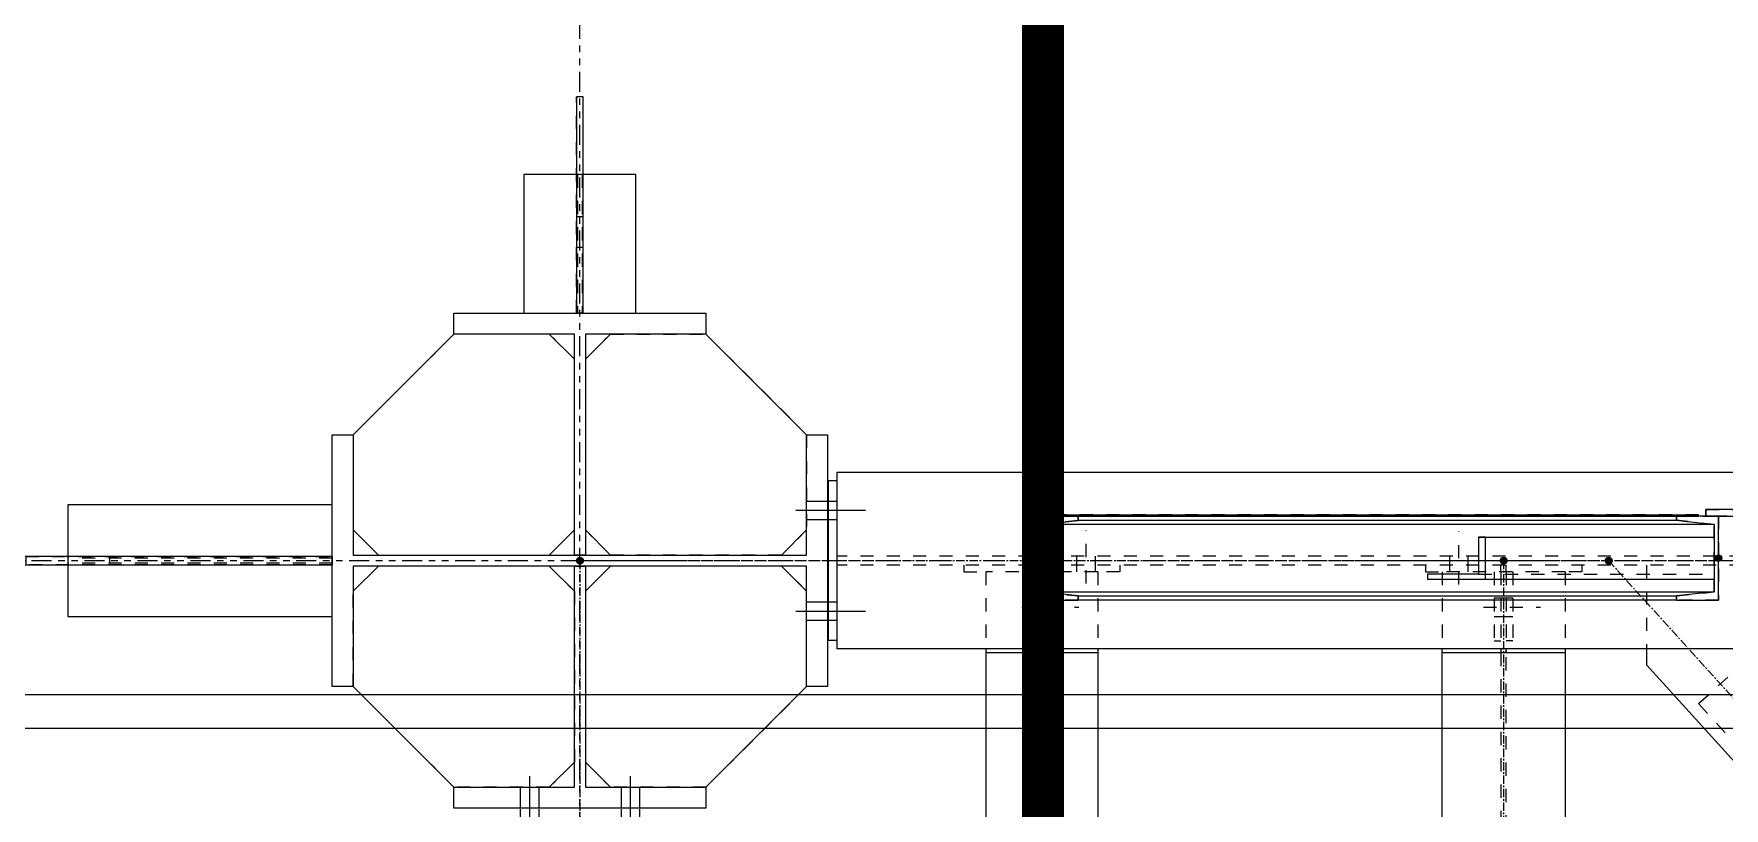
# Model space of a CAD drawing. Header units: inches. Extents: x 209270 to 234360, y -180214 to -150194.
# Drawn here: x 217010 to 219526, y -154883 to -153729 of the extents above; entities that cross this region are included whole.
import ezdxf

# ---------------------------------------------------------------- set-up
doc = ezdxf.new("R2010")
doc.units = ezdxf.units.IN
doc.header["$LTSCALE"] = 10
doc.header["$MEASUREMENT"] = 0
for name, pattern in [('CENTER', [2, 1.25, -0.25, 0.25, -0.25]), ('DXK_LINE_DOT2', [3.9198, 1.9599, -1.9599]), ('DXK_LINE_DOT5', [7.8785, 2.979, -0.9799, 0.9799, -0.9799, 0.9799, -0.9799])]:
    doc.linetypes.add(name, pattern=pattern)
for name, color, linetype in [('_STR_0', 2, 'Continuous'), ('_STR_1', 2, 'Continuous'), ('_STR_2', 2, 'Continuous'), ('_STR_4', 2, 'Continuous')]:
    doc.layers.add(name, color=color, linetype=linetype)
for name, color, linetype, lineweight in [('DIM.', 42, 'Continuous', 13), ('hoist', 221, 'Continuous', 9), ('Sheeting', 4, 'Continuous', 0)]:
    doc.layers.add(name, color=color, linetype=linetype, lineweight=lineweight)

# ---------------------------------------------------------------- blocks, each defined once
blk = doc.blocks.new('A$C67244592')
at = {"layer": 'hoist', "lineweight": 0, "const_width": 62.5}
blk.add_lwpolyline([(0, -500), (4.3, 5159.9, 0.081795), (-153.3, 6122), (-1342.4, 9643.9, -0.081584), (-1500.1, 10603.6), (-1500.1, 15050)], format="xyb", dxfattribs=at)
blk = doc.blocks.new('GridLine-116860372-116902 - 114867')
at = {"layer": '_STR_2', "linetype": 'DXK_LINE_DOT5'}
blk.add_line((217822.6, -167130.5), (217822.6, -151923.3), dxfattribs=at)
blk = doc.blocks.new('GridLine-116860372-116908 - 114867')
at = {"layer": '_STR_2', "linetype": 'DXK_LINE_DOT5'}
blk.add_line((210782.4, -154514.2), (232759.1, -154514.2), dxfattribs=at)
blk = doc.blocks.new('Part-116860372-114883 - 114867')
at = {"layer": '_STR_4', "linetype": 'Continuous'}
blk.add_hatch(color=256, dxfattribs=at).paths.add_polyline_path([(217822.6, -154519.2, -1), (217822.6, -154509.2, -1)])
at = {"layer": '_STR_2', "linetype": 'Continuous'}
for p, q in [((217453.8, -154701.7), (217453.8, -154326.7)), ((217453.8, -154326.7), (217485.1, -154326.7)), ((217485.1, -154326.7), (217485.1, -154506)), ((218160.1, -154326.7), (218191.3, -154326.7)), ((218160.1, -154506), (218160.1, -154326.7)), ((218191.3, -154326.7), (218191.3, -154701.7)), ((217485.1, -154506), (218160.1, -154506)), ((218160.1, -154522.3), (217485.1, -154522.3)), ((217485.1, -154522.3), (217485.1, -154701.7)), ((218160.1, -154701.7), (218160.1, -154522.3)), ((217485.1, -154701.7), (217453.8, -154701.7)), ((218191.3, -154701.7), (218160.1, -154701.7))]:
    blk.add_line(p, q, dxfattribs=at)
at = {"layer": '_STR_4', "linetype": 'CENTER'}
blk.add_line((217822.6, -154514.2), (217822.6, -154514.2), dxfattribs=at)
at = {"layer": '_STR_4', "linetype": 'Continuous'}
blk.add_circle((217822.6, -154514.2), 5, dxfattribs=at)
blk = doc.blocks.new('Part-116860372-114884 - 114867')
at = {"layer": '_STR_2', "linetype": 'Continuous'}
for p, q in [((217635.1, -154145.4), (218010.1, -154145.4)), ((217635.1, -154176.7), (217635.1, -154145.4)), ((218010.1, -154145.4), (218010.1, -154176.7)), ((217814.4, -154176.7), (217635.1, -154176.7)), ((217814.4, -154506), (217814.4, -154176.7)), ((218010.1, -154176.7), (217830.7, -154176.7)), ((217830.7, -154176.7), (217830.7, -154506)), ((217830.7, -154506), (217814.4, -154506))]:
    blk.add_line(p, q, dxfattribs=at)
blk = doc.blocks.new('Part-116860372-114887 - 114867')
at = {"layer": '_STR_2', "linetype": 'Continuous'}
for p, q in [((217814.4, -154851.7), (217814.4, -154522.3)), ((217814.4, -154522.3), (217830.7, -154522.3)), ((217830.7, -154522.3), (217830.7, -154851.7)), ((217635.1, -154882.9), (217635.1, -154851.7)), ((217635.1, -154851.7), (217814.4, -154851.7)), ((217830.7, -154851.7), (218010.1, -154851.7)), ((218010.1, -154851.7), (218010.1, -154882.9)), ((218010.1, -154882.9), (217635.1, -154882.9))]:
    blk.add_line(p, q, dxfattribs=at)
blk = doc.blocks.new('Part-116860372-114888 - 114867')
at = {"layer": '_STR_4', "linetype": 'Continuous'}
blk.add_hatch(color=256, dxfattribs=at).paths.add_polyline_path([(217822.6, -154519.2, -1), (217822.6, -154509.2, -1)])
at = {"layer": '_STR_1', "linetype": 'DXK_LINE_DOT2'}
for p, q in [((228098.4, -154507.4), (218205.1, -154507.4)), ((228098.4, -154520.9), (218205.1, -154520.9))]:
    blk.add_line(p, q, dxfattribs=at)
at = {"layer": '_STR_2', "linetype": 'Continuous'}
for p, q in [((218205.1, -154382.9), (218205.1, -154645.4)), ((220835.1, -154382.9), (218205.1, -154382.9)), ((220835.1, -154645.4), (218205.1, -154645.4))]:
    blk.add_line(p, q, dxfattribs=at)
at = {"layer": '_STR_4', "linetype": 'CENTER'}
blk.add_line((217822.6, -154514.2), (228447.6, -154514.2), dxfattribs=at)
at = {"layer": '_STR_4', "linetype": 'Continuous'}
blk.add_circle((217822.6, -154514.2), 5, dxfattribs=at)
blk = doc.blocks.new('Part-116860372-114944 - 114867')
at = {"layer": '_STR_4', "linetype": 'Continuous'}
blk.add_hatch(color=256, dxfattribs=at).paths.add_polyline_path([(219197.6, -154519.2, -1), (219197.6, -154509.2, -1)])
at = {"layer": '_STR_1', "linetype": 'DXK_LINE_DOT2'}
for p, q in [((219289.1, -154530.9), (219106.1, -154530.9)), ((219106.1, -154530.9), (219106.1, -154645.4)), ((219193.6, -154530.9), (219193.6, -154645.4)), ((219201.5, -154530.9), (219201.5, -154651.7)), ((219289.1, -154530.9), (219289.1, -154645.4)), ((219193.6, -154651.7), (219193.6, -158166.4)), ((219201.5, -158166.4), (219201.5, -154651.7))]:
    blk.add_line(p, q, dxfattribs=at)
at = {"layer": '_STR_2', "linetype": 'Continuous'}
for p, q in [((219106.1, -158166.4), (219106.1, -154645.4)), ((219193.6, -154645.4), (219193.6, -154651.7)), ((219201.5, -154651.7), (219201.5, -154645.4)), ((219289.1, -154645.4), (219289.1, -158166.4)), ((219289.1, -154651.7), (219106.1, -154651.7))]:
    blk.add_line(p, q, dxfattribs=at)
at = {"layer": '_STR_4', "linetype": 'CENTER'}
blk.add_line((219197.6, -154514.2), (219197.6, -158264.2), dxfattribs=at)
at = {"layer": '_STR_4', "linetype": 'Continuous'}
blk.add_circle((219197.6, -154514.2), 5, dxfattribs=at)
blk = doc.blocks.new('Part-116860372-114962 - 114867')
at = {"layer": '_STR_4', "linetype": 'Continuous'}
for points in [[(218510.1, -154519.2, -1), (218510.1, -154509.2, -1)], [(218510.1, -156019.2, -1), (218510.1, -156009.2, -1)]]:
    blk.add_hatch(color=256, dxfattribs=at).paths.add_polyline_path(points)
at = {"layer": '_STR_1', "linetype": 'DXK_LINE_DOT2'}
for p, q in [((218593.3, -154530.9), (218426.8, -154530.9)), ((218426.8, -154530.9), (218426.8, -154651.7)), ((218506.5, -154530.9), (218506.5, -154645.4)), ((218513.6, -154530.9), (218513.6, -154645.4)), ((218593.3, -154530.9), (218593.3, -154645.4)), ((218506.5, -154651.7), (218506.5, -155924.7)), ((218513.6, -154651.7), (218513.6, -155924.7)), ((218426.8, -154939.2), (218426.8, -155539.2)), ((218506.5, -155930.9), (218506.5, -156000.6)), ((218513.6, -155930.9), (218513.6, -156000.6)), ((218513.6, -156000.6), (218506.5, -156000.6))]:
    blk.add_line(p, q, dxfattribs=at)
at = {"layer": '_STR_2', "linetype": 'Continuous'}
for p, q in [((218426.8, -154645.4), (218426.8, -154939.2)), ((218506.5, -154645.4), (218506.5, -154651.7)), ((218513.6, -154645.4), (218513.6, -154651.7)), ((218593.3, -154645.4), (218593.3, -155924.7)), ((218593.3, -154651.7), (218426.8, -154651.7)), ((218426.8, -155924.7), (218426.8, -155539.2)), ((218593.3, -155924.7), (218426.8, -155924.7)), ((218506.5, -155924.7), (218506.5, -155930.9)), ((218513.6, -155924.7), (218513.6, -155930.9))]:
    blk.add_line(p, q, dxfattribs=at)
at = {"layer": '_STR_4', "linetype": 'CENTER'}
blk.add_line((218510.1, -154514.2), (218510.1, -156014.2), dxfattribs=at)
at = {"layer": '_STR_4', "linetype": 'Continuous'}
for centre in [(218510.1, -154514.2), (218510.1, -156014.2)]:
    blk.add_circle(centre, 5, dxfattribs=at)
blk = doc.blocks.new('Part-116860372-154739 - 114867')
at = {"layer": '_STR_1', "linetype": 'DXK_LINE_DOT2'}
for p, q in [((218502, -154448), (218564.5, -154448)), ((218502, -154573), (218502, -154448)), ((218564.5, -154454.2), (218508.2, -154460.4)), ((218508.2, -154460.4), (218508.2, -154560.6)), ((218564.5, -154448), (218564.5, -154454.2)), ((218564.5, -154573), (218502, -154573)), ((218508.2, -154560.6), (218564.5, -154566.8)), ((218564.5, -154566.8), (218564.5, -154573))]:
    blk.add_line(p, q, dxfattribs=at)
at = {"layer": '_STR_2', "linetype": 'Continuous'}
for p, q in [((218564.5, -154448), (218502, -154448)), ((218502, -154448), (218502, -154573)), ((218508.2, -154460.4), (218564.5, -154454.2)), ((218508.2, -154560.6), (218508.2, -154460.4)), ((218564.5, -154454.2), (218564.5, -154448)), ((218502, -154573), (218564.5, -154573)), ((218564.5, -154566.8), (218508.2, -154560.6)), ((218564.5, -154573), (218564.5, -154566.8))]:
    blk.add_line(p, q, dxfattribs=at)
blk = doc.blocks.new('Part-116860372-114965 - 114867')
at = {"layer": '_STR_4', "linetype": 'Continuous'}
blk.add_hatch(color=256, dxfattribs=at).paths.add_polyline_path([(217822.6, -154519.2, -1), (217822.6, -154509.2, -1)])
at = {"layer": '_STR_4', "linetype": 'CENTER'}
blk.add_line((217822.6, -154514.2), (217822.6, -158264.2), dxfattribs=at)
at = {"layer": '_STR_4', "linetype": 'Continuous'}
blk.add_circle((217822.6, -154514.2), 5, dxfattribs=at)
blk = doc.blocks.new('Part-116860372-115094 - 114867')
at = {"layer": '_STR_4', "linetype": 'Continuous'}
for points in [[(219353.8, -154519.2, -1), (219353.8, -154509.2, -1)], [(220572.6, -155862.9, -1), (220572.6, -155852.9, -1)]]:
    blk.add_hatch(color=256, dxfattribs=at).paths.add_polyline_path(points)
at = {"layer": '_STR_1', "linetype": 'DXK_LINE_DOT2'}
for p, q in [((219487.9, -154727.1), (219557.4, -154664.2)), ((219551.8, -154669.2), (220456.8, -155667)), ((219557.4, -154664.2), (219716.9, -154840.1)), ((219487.9, -154727.1), (219918.3, -155201.7)), ((219988.2, -155139.2), (220044.9, -155201.7)), ((220462.3, -155661.9), (220302.8, -155486)), ((220233.3, -155549), (220392.9, -155724.9)), ((220462.3, -155661.9), (220392.9, -155724.9))]:
    blk.add_line(p, q, dxfattribs=at)
at = {"layer": '_STR_2', "linetype": 'Continuous'}
for p, q in [((219716.9, -154840.1), (219988.2, -155139.2)), ((219647.5, -154903.1), (219861.6, -155139.2)), ((219918.3, -155201.7), (220233.3, -155549)), ((220044.9, -155201.7), (220302.8, -155486))]:
    blk.add_line(p, q, dxfattribs=at)
at = {"layer": '_STR_4', "linetype": 'CENTER'}
blk.add_line((219353.8, -154514.2), (220572.6, -155857.9), dxfattribs=at)
at = {"layer": '_STR_4', "linetype": 'Continuous'}
for centre in [(219353.8, -154514.2), (220572.6, -155857.9)]:
    blk.add_circle(centre, 5, dxfattribs=at)
blk = doc.blocks.new('Part-116860372-116492 - 114867')
at = {"layer": '_STR_1', "linetype": 'DXK_LINE_DOT2'}
for p, q in [((216997.6, -154507.9), (217453.8, -154507.9)), ((217453.8, -154520.4), (216997.6, -154520.4)), ((217453.8, -154507.9), (217453.8, -154520.4))]:
    blk.add_line(p, q, dxfattribs=at)
at = {"layer": '_STR_2', "linetype": 'Continuous'}
for p, q in [((216846.3, -154507.9), (216846.3, -154520.4)), ((216997.6, -154507.9), (216846.3, -154507.9)), ((216846.3, -154520.4), (216997.6, -154520.4)), ((217453.8, -154507.9), (216997.6, -154507.9)), ((216997.6, -154507.9), (216997.6, -154520.4)), ((216997.6, -154520.4), (217453.8, -154520.4)), ((217453.8, -154520.4), (217453.8, -154507.9))]:
    blk.add_line(p, q, dxfattribs=at)
blk = doc.blocks.new('Part-116860372-115551 - 114867')
at = {"layer": '_STR_1', "linetype": 'DXK_LINE_DOT2'}
for p, q in [((219201.5, -154530.9), (219201.5, -154520.9)), ((219314, -154520.9), (219314, -154530.9)), ((219211.5, -154530.9), (219211.5, -154633.4)), ((219314, -154530.9), (219289.1, -154530.9)), ((219211.5, -154633.4), (219201.5, -154633.4))]:
    blk.add_line(p, q, dxfattribs=at)
blk = doc.blocks.new('Part-116860372-115552 - 114867')
at = {"layer": '_STR_1', "linetype": 'DXK_LINE_DOT2'}
for p, q in [((219081.1, -154520.9), (219081.1, -154530.9)), ((219193.6, -154530.9), (219193.6, -154520.9)), ((219081.1, -154530.9), (219106.1, -154530.9)), ((219183.6, -154530.9), (219183.6, -154633.4)), ((219183.6, -154633.4), (219193.6, -154633.4))]:
    blk.add_line(p, q, dxfattribs=at)
blk = doc.blocks.new('Bolt-116860372-115553 - 114867')
at = {"layer": '_STR_1', "linetype": 'DXK_LINE_DOT2'}
for p, q in [((219183.6, -154569.7), (219193.6, -154569.7)), ((219193.6, -154569.7), (219201.5, -154569.7)), ((219201.5, -154569.7), (219211.5, -154569.7)), ((219167.4, -154583.4), (219252.4, -154583.4)), ((219183.6, -154597.2), (219193.6, -154597.2)), ((219193.6, -154597.2), (219201.5, -154597.2)), ((219201.5, -154597.2), (219211.5, -154597.2))]:
    blk.add_line(p, q, dxfattribs=at)
blk = doc.blocks.new('Bolt-116860372-115558 - 114867')
at = {"layer": '_STR_1', "linetype": 'DXK_LINE_DOT2'}
for p, q in [((219131.1, -154549.7), (219131.1, -154471)), ((219117.4, -154520.9), (219117.4, -154507.4)), ((219117.4, -154530.9), (219117.4, -154520.9)), ((219144.9, -154520.9), (219144.9, -154507.4)), ((219144.9, -154530.9), (219144.9, -154520.9))]:
    blk.add_line(p, q, dxfattribs=at)
blk = doc.blocks.new('Part-116860372-154741 - 114867')
at = {"layer": '_STR_1', "linetype": 'DXK_LINE_DOT2'}
for p, q in [((219160.3, -154479.2), (219511.2, -154479.2)), ((219160.3, -154534.2), (219084.5, -154534.2)), ((219084.5, -154541.7), (219511.2, -154541.7)), ((219160.3, -154534.2), (219511.2, -154534.2))]:
    blk.add_line(p, q, dxfattribs=at)
at = {"layer": '_STR_2', "linetype": 'Continuous'}
for p, q in [((219170.7, -154479.2), (219160.3, -154479.2)), ((219160.3, -154479.2), (219160.3, -154534.2)), ((219170.7, -154479.2), (219511.2, -154479.2)), ((219170.7, -154541.7), (219170.7, -154479.2)), ((219511.2, -154479.2), (219511.2, -154479.2)), ((219511.2, -154479.2), (219511.2, -154541.7)), ((219160.3, -154534.2), (219084.5, -154534.2)), ((219084.5, -154534.2), (219084.5, -154541.7)), ((219084.5, -154541.7), (219170.7, -154541.7)), ((219170.7, -154541.7), (219511.2, -154541.7)), ((219511.2, -154541.7), (219511.2, -154541.7))]:
    blk.add_line(p, q, dxfattribs=at)
blk = doc.blocks.new('Part-116860372-115612 - 114867')
at = {"layer": '_STR_1', "linetype": 'DXK_LINE_DOT2'}
for p, q in [((218513.6, -154530.9), (218513.6, -154520.9)), ((218626.1, -154520.9), (218626.1, -154530.9)), ((218523.6, -154530.9), (218523.6, -154633.4)), ((218626.1, -154530.9), (218593.3, -154530.9)), ((218523.6, -154633.4), (218513.6, -154633.4))]:
    blk.add_line(p, q, dxfattribs=at)
blk = doc.blocks.new('Part-116860372-115613 - 114867')
at = {"layer": '_STR_1', "linetype": 'DXK_LINE_DOT2'}
for p, q in [((218394, -154520.9), (218394, -154530.9)), ((218506.5, -154530.9), (218506.5, -154520.9)), ((218394, -154530.9), (218426.8, -154530.9)), ((218496.5, -154530.9), (218496.5, -154633.4)), ((218496.5, -154633.4), (218506.5, -154633.4))]:
    blk.add_line(p, q, dxfattribs=at)
blk = doc.blocks.new('Bolt-116860372-115614 - 114867')
at = {"layer": '_STR_1', "linetype": 'DXK_LINE_DOT2'}
for p, q in [((218496.5, -154569.7), (218506.5, -154569.7)), ((218506.5, -154569.7), (218513.6, -154569.7)), ((218513.6, -154569.7), (218523.6, -154569.7)), ((218480.3, -154583.4), (218565.3, -154583.4)), ((218496.5, -154597.2), (218506.5, -154597.2)), ((218506.5, -154597.2), (218513.6, -154597.2)), ((218513.6, -154597.2), (218523.6, -154597.2))]:
    blk.add_line(p, q, dxfattribs=at)
blk = doc.blocks.new('Bolt-116860372-115615 - 114867')
at = {"layer": '_STR_1', "linetype": 'DXK_LINE_DOT2'}
for p, q in [((218576.1, -154548), (218576.1, -154469.3)), ((218562.4, -154520.9), (218562.4, -154507.4)), ((218562.4, -154530.9), (218562.4, -154520.9)), ((218589.9, -154520.9), (218589.9, -154507.4)), ((218589.9, -154530.9), (218589.9, -154520.9))]:
    blk.add_line(p, q, dxfattribs=at)
blk = doc.blocks.new('Bolt-116860372-116018 - 114867')
at = {"layer": '_STR_2', "linetype": 'Continuous'}
for p, q in [((217747.6, -154835.4), (217747.6, -154939.2)), ((217747.6, -154835.4), (217747.6, -154939.2)), ((217897.6, -154835.4), (217897.6, -154939.2)), ((217897.6, -154835.4), (217897.6, -154939.2)), ((217733.8, -154851.7), (217733.8, -154882.9)), ((217733.8, -154851.7), (217733.8, -154882.9)), ((217761.3, -154851.7), (217761.3, -154882.9)), ((217761.3, -154851.7), (217761.3, -154882.9)), ((217883.8, -154851.7), (217883.8, -154882.9)), ((217883.8, -154851.7), (217883.8, -154882.9)), ((217911.3, -154851.7), (217911.3, -154882.9)), ((217911.3, -154851.7), (217911.3, -154882.9)), ((217733.8, -154884.2), (217733.8, -154896.7)), ((217733.8, -154884.2), (217733.8, -154896.7)), ((217761.3, -154884.2), (217761.3, -154896.7)), ((217761.3, -154884.2), (217761.3, -154896.7)), ((217883.8, -154884.2), (217883.8, -154896.7)), ((217883.8, -154884.2), (217883.8, -154896.7)), ((217911.3, -154884.2), (217911.3, -154896.7)), ((217911.3, -154884.2), (217911.3, -154896.7))]:
    blk.add_line(p, q, dxfattribs=at)
blk = doc.blocks.new('Part-116860372-116045 - 114867')
at = {"layer": '_STR_1', "linetype": 'DXK_LINE_DOT2'}
for p, q in [((217817.6, -154145.4), (217817.6, -153823.3)), ((217827.6, -154145.4), (217827.6, -153823.3)), ((217817.6, -154047.1), (217827.6, -154047.1)), ((217827.6, -154145.4), (217817.6, -154145.4))]:
    blk.add_line(p, q, dxfattribs=at)
at = {"layer": '_STR_2', "linetype": 'Continuous'}
for p, q in [((217827.6, -153823.3), (217817.6, -153823.3)), ((217817.6, -153823.3), (217817.6, -154145.4)), ((217827.6, -154145.4), (217827.6, -153823.3)), ((217817.6, -154145.4), (217827.6, -154145.4))]:
    blk.add_line(p, q, dxfattribs=at)
blk = doc.blocks.new('Part-116860372-116060 - 114867')
at = {"layer": '_STR_1', "linetype": 'DXK_LINE_DOT2'}
blk.add_line((218205.1, -154395.4), (218205.1, -154632.9), dxfattribs=at)
at = {"layer": '_STR_2', "linetype": 'Continuous'}
for p, q in [((218205.1, -154395.4), (218192.6, -154395.4)), ((218192.6, -154632.9), (218192.6, -154395.4)), ((218205.1, -154632.9), (218192.6, -154632.9))]:
    blk.add_line(p, q, dxfattribs=at)
blk = doc.blocks.new('Bolt-116860372-116061 - 114867')
at = {"layer": '_STR_2', "linetype": 'Continuous'}
for p, q in [((218143.8, -154439.2), (218247.6, -154439.2)), ((218143.8, -154439.2), (218247.6, -154439.2)), ((218143.8, -154439.2), (218247.6, -154439.2)), ((218143.8, -154439.2), (218247.6, -154439.2)), ((218143.8, -154439.2), (218247.6, -154439.2)), ((218143.8, -154439.2), (218247.6, -154439.2)), ((218160.1, -154425.4), (218191.3, -154425.4)), ((218160.1, -154425.4), (218191.3, -154425.4)), ((218160.1, -154425.4), (218191.3, -154425.4)), ((218160.1, -154425.4), (218191.3, -154425.4)), ((218160.1, -154425.4), (218191.3, -154425.4)), ((218160.1, -154425.4), (218191.3, -154425.4)), ((218192.6, -154425.4), (218205.1, -154425.4)), ((218192.6, -154425.4), (218205.1, -154425.4)), ((218192.6, -154425.4), (218205.1, -154425.4)), ((218192.6, -154425.4), (218205.1, -154425.4)), ((218192.6, -154425.4), (218205.1, -154425.4)), ((218192.6, -154425.4), (218205.1, -154425.4)), ((218160.1, -154452.9), (218191.3, -154452.9)), ((218160.1, -154452.9), (218191.3, -154452.9)), ((218160.1, -154452.9), (218191.3, -154452.9)), ((218160.1, -154452.9), (218191.3, -154452.9)), ((218160.1, -154452.9), (218191.3, -154452.9)), ((218160.1, -154452.9), (218191.3, -154452.9)), ((218192.6, -154452.9), (218205.1, -154452.9)), ((218192.6, -154452.9), (218205.1, -154452.9)), ((218192.6, -154452.9), (218205.1, -154452.9)), ((218192.6, -154452.9), (218205.1, -154452.9)), ((218192.6, -154452.9), (218205.1, -154452.9)), ((218192.6, -154452.9), (218205.1, -154452.9)), ((218143.8, -154589.2), (218247.6, -154589.2)), ((218143.8, -154589.2), (218247.6, -154589.2)), ((218143.8, -154589.2), (218247.6, -154589.2)), ((218143.8, -154589.2), (218247.6, -154589.2)), ((218143.8, -154589.2), (218247.6, -154589.2)), ((218143.8, -154589.2), (218247.6, -154589.2)), ((218160.1, -154575.4), (218191.3, -154575.4)), ((218160.1, -154575.4), (218191.3, -154575.4)), ((218160.1, -154575.4), (218191.3, -154575.4)), ((218160.1, -154575.4), (218191.3, -154575.4)), ((218160.1, -154575.4), (218191.3, -154575.4)), ((218160.1, -154575.4), (218191.3, -154575.4)), ((218192.6, -154575.4), (218205.1, -154575.4)), ((218192.6, -154575.4), (218205.1, -154575.4)), ((218192.6, -154575.4), (218205.1, -154575.4)), ((218192.6, -154575.4), (218205.1, -154575.4)), ((218192.6, -154575.4), (218205.1, -154575.4)), ((218192.6, -154575.4), (218205.1, -154575.4)), ((218160.1, -154602.9), (218191.3, -154602.9)), ((218160.1, -154602.9), (218191.3, -154602.9)), ((218160.1, -154602.9), (218191.3, -154602.9)), ((218160.1, -154602.9), (218191.3, -154602.9)), ((218160.1, -154602.9), (218191.3, -154602.9)), ((218160.1, -154602.9), (218191.3, -154602.9)), ((218192.6, -154602.9), (218205.1, -154602.9)), ((218192.6, -154602.9), (218205.1, -154602.9)), ((218192.6, -154602.9), (218205.1, -154602.9)), ((218192.6, -154602.9), (218205.1, -154602.9)), ((218192.6, -154602.9), (218205.1, -154602.9)), ((218192.6, -154602.9), (218205.1, -154602.9))]:
    blk.add_line(p, q, dxfattribs=at)
blk = doc.blocks.new('Part-116860372-116063 - 114867')
at = {"layer": '_STR_1', "linetype": 'DXK_LINE_DOT2'}
for p, q in [((219410.2, -154520.9), (219410.2, -154645.4)), ((219730.8, -154520.9), (219730.8, -154645.4))]:
    blk.add_line(p, q, dxfattribs=at)
at = {"layer": '_STR_2', "linetype": 'Continuous'}
for p, q in [((219410.2, -154645.4), (219410.2, -154669.4)), ((219730.8, -154645.4), (219730.8, -154827.5)), ((219410.2, -154669.4), (219633.6, -154915.7)), ((219633.6, -154915.7), (219730.8, -154827.5))]:
    blk.add_line(p, q, dxfattribs=at)
blk = doc.blocks.new('Part-116860372-154742 - 114867')
at = {"layer": '_STR_1', "linetype": 'DXK_LINE_DOT2'}
for p, q in [((219498.7, -154447.9), (219498.7, -154437.9)), ((219498.7, -154437.9), (219548.7, -154437.9)), ((219548.7, -154437.9), (219548.7, -154447.9)), ((219530, -154447.9), (219517.5, -154447.9))]:
    blk.add_line(p, q, dxfattribs=at)
at = {"layer": '_STR_2', "linetype": 'Continuous'}
for p, q in [((219548.7, -154437.9), (219498.7, -154437.9)), ((219498.7, -154437.9), (219498.7, -154447.9)), ((219548.7, -154447.9), (219548.7, -154437.9)), ((219498.7, -154447.9), (219548.7, -154447.9))]:
    blk.add_line(p, q, dxfattribs=at)
blk = doc.blocks.new('Part-116860372-157489 - 114867')
at = {"layer": '_STR_1', "linetype": 'DXK_LINE_DOT2'}
for p, q in [((217830.7, -154214.2), (217868.2, -154176.7)), ((218010.1, -154176.7), (218160.1, -154326.7)), ((217868.2, -154506), (217830.7, -154468.5)), ((218160.1, -154468.5), (218122.6, -154506))]:
    blk.add_line(p, q, dxfattribs=at)
blk = doc.blocks.new('Part-116860372-154736 - 114867')
at = {"layer": '_STR_4', "linetype": 'Continuous'}
blk.add_hatch(color=256, dxfattribs=at).paths.add_polyline_path([(219517.5, -154515.4, -1), (219517.5, -154505.4, -1)])
at = {"layer": '_STR_1', "linetype": 'DXK_LINE_DOT2'}
for p, q in [((219455, -154454.1), (219455, -154447.9)), ((219455, -154447.9), (219517.5, -154447.9)), ((219511.2, -154460.3), (219455, -154454.1)), ((219511.2, -154560.6), (219511.2, -154460.3)), ((219517.5, -154447.9), (219517.5, -154572.9)), ((219455, -154566.8), (219511.2, -154560.6)), ((219455, -154572.9), (219455, -154566.8)), ((219455, -154572.9), (219517.5, -154572.9))]:
    blk.add_line(p, q, dxfattribs=at)
at = {"layer": '_STR_2', "linetype": 'Continuous'}
for p, q in [((219455, -154447.9), (219455, -154447.9)), ((219517.5, -154447.9), (219455, -154447.9)), ((219455, -154447.9), (219455, -154454.1)), ((219455, -154454.1), (219455, -154454.1)), ((219455, -154454.1), (219511.2, -154460.3)), ((219511.2, -154460.3), (219511.2, -154460.3)), ((219511.2, -154460.3), (219511.2, -154560.6)), ((219517.5, -154447.9), (219517.5, -154447.9)), ((219517.5, -154572.9), (219517.5, -154447.9)), ((219511.2, -154560.6), (219455, -154566.8)), ((219455, -154566.8), (219455, -154566.8)), ((219455, -154566.8), (219455, -154572.9)), ((219455, -154572.9), (219455, -154572.9)), ((219455, -154572.9), (219517.5, -154572.9)), ((219511.2, -154560.6), (219511.2, -154560.6)), ((219517.5, -154572.9), (219517.5, -154572.9))]:
    blk.add_line(p, q, dxfattribs=at)
at = {"layer": '_STR_4', "linetype": 'CENTER'}
blk.add_line((219517.5, -154510.4), (219517.5, -154510.4), dxfattribs=at)
at = {"layer": '_STR_4', "linetype": 'Continuous'}
blk.add_circle((219517.5, -154510.4), 5, dxfattribs=at)
blk = doc.blocks.new('Part-116860372-154279 - 114867')
at = {"layer": '_STR_1', "linetype": 'DXK_LINE_DOT2'}
for p, q in [((217827.6, -153939.2), (217817.6, -153939.2)), ((217819, -153939.2), (217819, -154145.4)), ((217826.1, -153939.2), (217826.1, -154145.4)), ((217819, -154001.7), (217826.1, -154001.7)), ((217739.3, -154145.4), (217817.6, -154145.4)), ((217827.6, -154145.4), (217905.8, -154145.4))]:
    blk.add_line(p, q, dxfattribs=at)
at = {"layer": '_STR_2', "linetype": 'Continuous'}
for p, q in [((217817.6, -153939.2), (217739.3, -153939.2)), ((217739.3, -153939.2), (217739.3, -154145.4)), ((217905.8, -153939.2), (217827.6, -153939.2)), ((217905.8, -154145.4), (217905.8, -153939.2))]:
    blk.add_line(p, q, dxfattribs=at)
blk = doc.blocks.new('Part-116860372-149938 - 114867')
at = {"layer": '_STR_1', "linetype": 'DXK_LINE_DOT2'}
for p, q in [((217776.9, -154176.7), (217635.1, -154176.7)), ((217814.4, -154468.5), (217814.4, -154214.2)), ((217485.1, -154326.7), (217485.1, -154468.5)), ((217522.6, -154506), (217776.9, -154506))]:
    blk.add_line(p, q, dxfattribs=at)
at = {"layer": '_STR_2', "linetype": 'Continuous'}
for p, q in [((217635.1, -154176.7), (217485.1, -154326.7)), ((217814.4, -154214.2), (217776.9, -154176.7)), ((217485.1, -154468.5), (217522.6, -154506)), ((217776.9, -154506), (217814.4, -154468.5))]:
    blk.add_line(p, q, dxfattribs=at)
blk = doc.blocks.new('Part-116860372-149939 - 114867')
at = {"layer": '_STR_1', "linetype": 'DXK_LINE_DOT2'}
for p, q in [((217868.2, -154176.7), (218010.1, -154176.7)), ((217830.7, -154214.2), (217830.7, -154468.5)), ((218160.1, -154326.7), (218160.1, -154468.5)), ((218122.6, -154506), (217868.2, -154506))]:
    blk.add_line(p, q, dxfattribs=at)
at = {"layer": '_STR_2', "linetype": 'Continuous'}
for p, q in [((217868.2, -154176.7), (217830.7, -154214.2)), ((218010.1, -154176.7), (218160.1, -154326.7)), ((217830.7, -154468.5), (217868.2, -154506)), ((218160.1, -154468.5), (218122.6, -154506))]:
    blk.add_line(p, q, dxfattribs=at)
blk = doc.blocks.new('Part-116860372-149940 - 114867')
at = {"layer": '_STR_1', "linetype": 'DXK_LINE_DOT2'}
for p, q in [((217776.9, -154522.3), (217522.6, -154522.3)), ((217485.1, -154701.7), (217485.1, -154559.8)), ((217814.4, -154559.8), (217814.4, -154814.2)), ((217776.9, -154851.7), (217635.1, -154851.7))]:
    blk.add_line(p, q, dxfattribs=at)
at = {"layer": '_STR_2', "linetype": 'Continuous'}
for p, q in [((217522.6, -154522.3), (217485.1, -154559.8)), ((217776.9, -154522.3), (217814.4, -154559.8)), ((217635.1, -154851.7), (217485.1, -154701.7)), ((217814.4, -154814.2), (217776.9, -154851.7))]:
    blk.add_line(p, q, dxfattribs=at)
blk = doc.blocks.new('Part-116860372-149941 - 114867')
at = {"layer": '_STR_1', "linetype": 'DXK_LINE_DOT2'}
for p, q in [((218122.6, -154522.3), (217868.2, -154522.3)), ((217830.7, -154559.8), (217830.7, -154814.2)), ((218160.1, -154701.7), (218160.1, -154559.8)), ((218010.1, -154851.7), (217868.2, -154851.7))]:
    blk.add_line(p, q, dxfattribs=at)
at = {"layer": '_STR_2', "linetype": 'Continuous'}
for p, q in [((217868.2, -154522.3), (217830.7, -154559.8)), ((218122.6, -154522.3), (218160.1, -154559.8)), ((218010.1, -154851.7), (218160.1, -154701.7)), ((217868.2, -154851.7), (217830.7, -154814.2))]:
    blk.add_line(p, q, dxfattribs=at)
blk = doc.blocks.new('Part-116860372-154287 - 114867')
at = {"layer": '_STR_1', "linetype": 'DXK_LINE_DOT2'}
for p, q in [((217453.8, -154597.4), (217453.8, -154430.9)), ((217060.1, -154507.9), (217060.1, -154520.4)), ((217453.8, -154510.6), (217060.1, -154510.6)), ((217453.8, -154517.7), (217060.1, -154517.7)), ((217122.6, -154517.7), (217122.6, -154510.6))]:
    blk.add_line(p, q, dxfattribs=at)
at = {"layer": '_STR_2', "linetype": 'Continuous'}
for p, q in [((217060.1, -154430.9), (217060.1, -154507.9)), ((217453.8, -154430.9), (217060.1, -154430.9)), ((217060.1, -154520.4), (217060.1, -154597.4)), ((217060.1, -154597.4), (217453.8, -154597.4))]:
    blk.add_line(p, q, dxfattribs=at)
blk = doc.blocks.new('Part-116860372-154740 - 114867')
at = {"layer": '_STR_1', "linetype": 'DXK_LINE_DOT2'}
for p, q in [((219487.7, -154447.9), (218505.7, -154447.9)), ((218508.2, -154460.3), (218564.5, -154454.1)), ((218508.2, -154460.4), (218508.2, -154460.3)), ((218508.2, -154460.3), (218509, -154460.3)), ((218564.5, -154447.9), (218564.5, -154447.9)), ((219455, -154447.9), (219455, -154447.9)), ((219455, -154454.1), (219511.2, -154460.3)), ((219517.5, -154447.9), (219498.7, -154447.9)), ((219511.2, -154460.3), (219511.1, -154460.3)), ((219511.2, -154460.3), (219511.2, -154460.3)), ((219517.5, -154447.9), (219517.5, -154447.9)), ((218564.5, -154572.9), (218502, -154572.9)), ((219455, -154566.7), (219455, -154566.8)), ((219517.5, -154572.9), (219455, -154572.9))]:
    blk.add_line(p, q, dxfattribs=at)
at = {"layer": '_STR_2', "linetype": 'Continuous'}
for p, q in [((218502, -154447.9), (218502, -154448)), ((218505.7, -154447.9), (218502, -154447.9)), ((219511.1, -154460.3), (218509, -154460.3)), ((218564.5, -154447.9), (218564.5, -154448)), ((218564.5, -154454.1), (219455, -154454.1)), ((219498.7, -154447.9), (219487.7, -154447.9)), ((218564.5, -154566.7), (218508.2, -154560.6)), ((218508.2, -154560.6), (219511.2, -154560.6)), ((218564.5, -154566.7), (218564.5, -154566.8)), ((218564.5, -154566.7), (219455, -154566.7)), ((219455, -154572.9), (218564.5, -154572.9)), ((219511.2, -154560.6), (219455, -154566.7))]:
    blk.add_line(p, q, dxfattribs=at)
blk = doc.blocks.new('Part-116860372-154750 - 114867')
at = {"layer": '_STR_1', "linetype": 'DXK_LINE_DOT2'}
for p, q in [((219487.7, -154445.9), (218505.7, -154445.9)), ((218505.8, -154445.9), (218505.8, -154447.9)), ((218505.7, -154447.9), (218505.8, -154447.9)), ((218505.8, -154447.9), (219455, -154447.9)), ((219487.9, -154447.9), (219487.9, -154447.9))]:
    blk.add_line(p, q, dxfattribs=at)
at = {"layer": '_STR_2', "linetype": 'Continuous'}
for p, q in [((218505.7, -154447.9), (218505.7, -154445.9)), ((218505.7, -154445.9), (219487.7, -154445.9)), ((219487.7, -154445.9), (219487.9, -154445.9)), ((219487.9, -154445.9), (219487.7, -154445.9)), ((219487.7, -154447.9), (219487.7, -154445.9)), ((219487.9, -154447.9), (219487.9, -154445.9)), ((218505.7, -154447.9), (219487.7, -154447.9))]:
    blk.add_line(p, q, dxfattribs=at)
blk = doc.blocks.new('Part-116860372-157488 - 114867')
at = {"layer": '_STR_1', "linetype": 'DXK_LINE_DOT2'}
for p, q in [((217635.1, -154176.7), (217485.1, -154326.7)), ((217814.4, -154214.2), (217776.9, -154176.7)), ((217485.1, -154468.5), (217522.6, -154506)), ((217776.9, -154506), (217814.4, -154468.5))]:
    blk.add_line(p, q, dxfattribs=at)
blk = doc.blocks.new('Part-116860372-157490 - 114867')
at = {"layer": '_STR_1', "linetype": 'DXK_LINE_DOT2'}
for p, q in [((217485.1, -154559.8), (217522.6, -154522.3)), ((217776.9, -154522.3), (217814.4, -154559.8)), ((217635.1, -154851.7), (217485.1, -154701.7)), ((217814.4, -154814.2), (217776.9, -154851.7))]:
    blk.add_line(p, q, dxfattribs=at)
blk = doc.blocks.new('Part-116860372-157491 - 114867')
at = {"layer": '_STR_1', "linetype": 'DXK_LINE_DOT2'}
for p, q in [((217868.2, -154522.3), (217830.7, -154559.8)), ((218160.1, -154559.8), (218122.6, -154522.3)), ((218010.1, -154851.7), (218160.1, -154701.7)), ((217830.7, -154814.2), (217868.2, -154851.7))]:
    blk.add_line(p, q, dxfattribs=at)

msp = doc.modelspace()

# ---------------------------------------------------------------- linework, layer by layer
at = {"layer": 'Sheeting'}
for points in [[(216351.9, -154713.7), (229171.9, -154713.7), (229171.9, -165813.7), (216351.9, -165813.7)], [(216401.9, -154763.7), (229121.9, -154763.7), (229121.9, -165763.7), (216401.9, -165763.7)]]:
    msp.add_lwpolyline(points, close=True, dxfattribs=at)

# ---------------------------------------------------------------- block references
at = {"layer": '_STR_0', "zscale": 0.8}
for name in ['GridLine-116860372-116902 - 114867', 'Part-116860372-116045 - 114867', 'Part-116860372-154279 - 114867', 'Part-116860372-114884 - 114867', 'Part-116860372-149938 - 114867', 'Part-116860372-157488 - 114867', 'Part-116860372-157489 - 114867', 'Part-116860372-149939 - 114867', 'Part-116860372-114883 - 114867', 'GridLine-116860372-116908 - 114867', 'Part-116860372-114888 - 114867', 'Part-116860372-116060 - 114867', 'Part-116860372-154287 - 114867', 'Bolt-116860372-116061 - 114867', 'Part-116860372-154750 - 114867', 'Part-116860372-154742 - 114867', 'Part-116860372-154740 - 114867', 'Part-116860372-154739 - 114867', 'Bolt-116860372-115615 - 114867', 'Bolt-116860372-115558 - 114867', 'Part-116860372-154736 - 114867', 'Part-116860372-154741 - 114867', 'Part-116860372-116492 - 114867', 'Part-116860372-149940 - 114867', 'Part-116860372-157490 - 114867', 'Part-116860372-114887 - 114867', 'Part-116860372-114965 - 114867', 'Part-116860372-149941 - 114867', 'Part-116860372-157491 - 114867', 'Part-116860372-115613 - 114867', 'Part-116860372-114962 - 114867', 'Part-116860372-115612 - 114867', 'Part-116860372-115552 - 114867', 'Part-116860372-114944 - 114867', 'Part-116860372-115551 - 114867', 'Part-116860372-115094 - 114867', 'Part-116860372-116063 - 114867', 'Bolt-116860372-115614 - 114867', 'Bolt-116860372-115553 - 114867', 'Bolt-116860372-116018 - 114867']:
    msp.add_blockref(name, (0, 0), dxfattribs=at)
at = {"layer": 'DIM.'}
msp.add_blockref('A$C67244592', (220011.9, -166263.7), dxfattribs=at)

doc.saveas('drawing.dxf')
